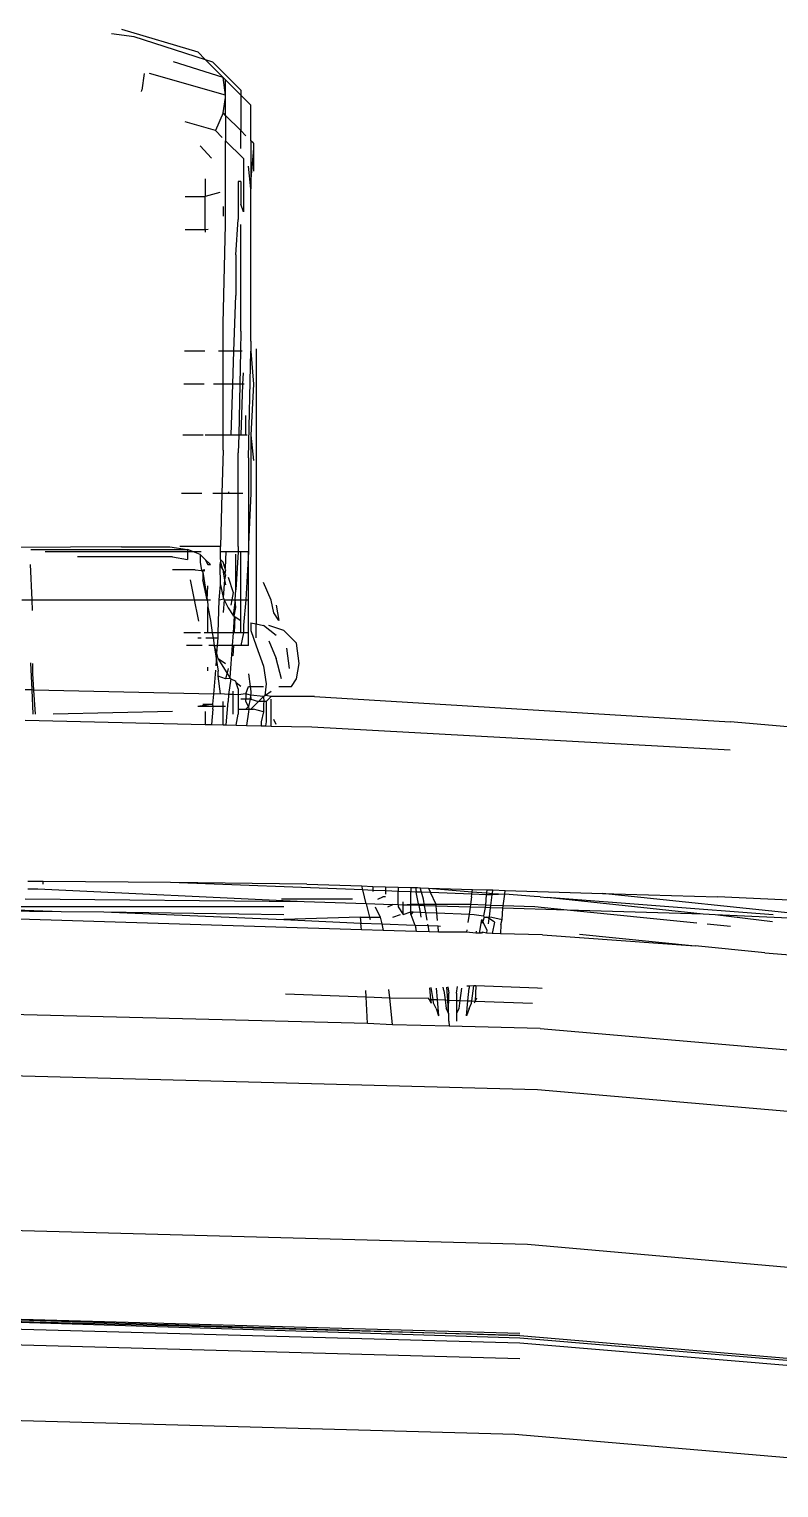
# Model space of a CAD drawing. Header units: millimetres. Extents: x -41292 to 298682, y -22072 to 33155.
# Drawn here: x 27753.6 to 27783.1, y 10990.7 to 11048.2 of the extents above; entities that cross this region are included whole.
import ezdxf

# ---------------------------------------------------------------- set-up
doc = ezdxf.new("R2010")
doc.units = ezdxf.units.MM

# ---------------------------------------------------------------- blocks, each defined once
blk = doc.blocks.new('AHSISHEUD')
for p, q in [((28385.07, 28695.95), (28384.173, 28696.064)), ((28384.57, 28696.25), (28387.57, 28695.35)), ((28387.875, 28695.045), (28385.07, 28695.95)), ((28388.57, 28694.35), (28386.609, 28694.963)), ((28387.57, 28695.35), (28387.875, 28695.045)), ((28388.17, 28694.95), (28387.875, 28695.045)), ((28387.875, 28695.045), (28388.57, 28694.35)), ((28388.17, 28694.95), (28389.27, 28693.85)), ((28385.464, 28694.502), (28385.37, 28693.85)), ((28388.67, 28693.65), (28385.662, 28694.496)), ((28388.67, 28693.65), (28388.57, 28694.35)), ((28388.57, 28694.35), (28388.67, 28694.25)), ((28388.67, 28693.65), (28388.67, 28694.25)), ((28388.67, 28694.25), (28389.27, 28693.65)), ((28385.354, 28693.792), (28385.37, 28693.85)), ((28389.27, 28693.85), (28389.27, 28693.65)), ((28388.57, 28692.95), (28388.67, 28693.55)), ((28388.67, 28693.55), (28388.67, 28693.65)), ((28388.67, 28692.85), (28388.67, 28693.55)), ((28389.27, 28693.65), (28389.67, 28693.25)), ((28389.27, 28693.65), (28389.27, 28692.25)), ((28389.67, 28691.85), (28389.67, 28693.25)), ((28388.27, 28692.25), (28387.07, 28692.598)), ((28388.57, 28692.95), (28388.27, 28692.25)), ((28388.67, 28692.85), (28388.57, 28692.95)), ((28389.27, 28692.25), (28388.67, 28692.85)), ((28388.67, 28692.85), (28388.67, 28691.85)), ((28388.27, 28692.25), (28388.537, 28691.983)), ((28389.47, 28692.05), (28389.27, 28692.25)), ((28389.27, 28691.55), (28389.27, 28692.25)), ((28387.67, 28691.65), (28388.108, 28691.168)), ((28388.67, 28691.85), (28389.37, 28691.15)), ((28388.67, 28688.55), (28388.67, 28691.85)), ((28389.77, 28691.75), (28389.67, 28691.85)), ((28389.67, 28691.85), (28389.67, 28690.35)), ((28389.77, 28691.55), (28389.67, 28690.35)), ((28389.77, 28691.75), (28389.77, 28691.55)), ((28389.77, 28691.55), (28389.77, 28690.65)), ((28389.37, 28691.15), (28389.37, 28689.05)), ((28389.67, 28689.95), (28389.57, 28690.85)), ((28387.87, 28690.35), (28387.87, 28689.65)), ((28389.27, 28690.25), (28389.17, 28690.25)), ((28389.17, 28690.25), (28389.17, 28688.75)), ((28389.27, 28690.25), (28389.27, 28689.35)), ((28389.67, 28690.35), (28389.67, 28689.95)), ((28387.07, 28689.65), (28387.87, 28689.65)), ((28388.437, 28689.812), (28387.87, 28689.65)), ((28387.87, 28688.35), (28387.87, 28689.65)), ((28389.67, 28683.95), (28389.67, 28689.95)), ((28388.57, 28689.262), (28388.57, 28688.875)), ((28389.37, 28689.05), (28389.27, 28689.35)), ((28388.57, 28684.65), (28388.67, 28688.55)), ((28389.07, 28687.35), (28389.17, 28688.75)), ((28389.27, 28684.35), (28389.27, 28688.55)), ((28387.07, 28688.35), (28387.87, 28688.35)), ((28387.87, 28688.35), (28387.979, 28688.365)), ((28387.87, 28688.35), (28387.87, 28688.25)), ((28389.07, 28687.35), (28389.07, 28685.75)), ((28388.996, 28683.55), (28389.07, 28685.75)), ((28388.57, 28683.55), (28388.57, 28684.65)), ((28389.27, 28684.35), (28389.254, 28683.55)), ((28389.67, 28683.95), (28389.67, 28683.55)), ((28387.847, 28683.55), (28387.047, 28683.55)), ((28388.57, 28683.55), (28388.394, 28683.55)), ((28388.996, 28683.55), (28388.57, 28683.55)), ((28388.57, 28682.25), (28388.57, 28683.55)), ((28388.952, 28682.25), (28388.996, 28683.55)), ((28389.254, 28683.55), (28388.996, 28683.55)), ((28389.254, 28683.55), (28389.227, 28682.25)), ((28389.318, 28683.55), (28389.254, 28683.55)), ((28389.57, 28679.35), (28389.67, 28683.55)), ((28389.67, 28683.55), (28389.77, 28682.25)), ((28389.87, 28683.65), (28389.87, 28672.803)), ((28387.821, 28682.25), (28387.021, 28682.25)), ((28388.57, 28682.25), (28388.186, 28682.25)), ((28388.952, 28682.25), (28388.57, 28682.25)), ((28388.57, 28680.25), (28388.57, 28682.25)), ((28388.884, 28680.25), (28388.952, 28682.25)), ((28389.227, 28682.25), (28388.952, 28682.25)), ((28389.227, 28682.25), (28389.185, 28680.25)), ((28389.354, 28682.25), (28389.227, 28682.25)), ((28389.287, 28680.25), (28389.354, 28682.25)), ((28389.354, 28682.25), (28389.369, 28682.707)), ((28389.396, 28682.25), (28389.354, 28682.25)), ((28389.77, 28682.25), (28389.67, 28680.25)), ((28389.47, 28680.25), (28389.47, 28681.016)), ((28387.782, 28680.25), (28386.982, 28680.25)), ((28388.57, 28680.25), (28387.866, 28680.25)), ((28388.57, 28679.65), (28388.57, 28680.25)), ((28388.884, 28680.25), (28388.57, 28680.25)), ((28389.185, 28680.25), (28388.884, 28680.25)), ((28389.185, 28680.25), (28389.17, 28679.55)), ((28389.287, 28680.25), (28389.185, 28680.25)), ((28389.47, 28680.25), (28389.287, 28680.25)), ((28389.516, 28680.25), (28389.47, 28680.25)), ((28389.67, 28680.25), (28389.77, 28679.25)), ((28389.67, 28680.25), (28389.67, 28677.95)), ((28388.57, 28679.65), (28388.526, 28677.95)), ((28389.17, 28677.95), (28389.17, 28679.55)), ((28389.57, 28679.35), (28389.57, 28675.95)), ((28387.726, 28677.95), (28386.926, 28677.95)), ((28388.526, 28677.95), (28388.168, 28677.95)), ((28388.526, 28677.95), (28388.47, 28675.85)), ((28388.784, 28677.95), (28388.526, 28677.95)), ((28388.787, 28678.011), (28388.784, 28677.95)), ((28389.17, 28677.95), (28388.784, 28677.95)), ((28389.17, 28675.85), (28389.17, 28677.95)), ((28389.348, 28677.95), (28389.17, 28677.95)), ((28389.67, 28677.95), (28389.57, 28675.95)), ((28384.57, 28675.843), (28380.544, 28675.814)), ((28384.57, 28675.843), (28386.47, 28675.843)), ((28386.47, 28675.843), (28387.17, 28675.743)), ((28388.47, 28675.85), (28386.87, 28675.85)), ((28388.465, 28675.65), (28388.47, 28675.85)), ((28389.17, 28675.85), (28389.159, 28675.65)), ((28389.57, 28675.95), (28389.57, 28675.65)), ((28380.985, 28675.743), (28387.17, 28675.743)), ((28387.17, 28675.65), (28381.555, 28675.65)), ((28386.57, 28675.443), (28382.827, 28675.443)), ((28386.57, 28675.443), (28387.17, 28675.343)), ((28387.403, 28675.65), (28387.17, 28675.743)), ((28387.17, 28675.743), (28387.17, 28675.65)), ((28387.17, 28675.65), (28387.17, 28675.343)), ((28387.403, 28675.65), (28387.17, 28675.65)), ((28387.67, 28675.543), (28387.403, 28675.65)), ((28387.709, 28675.65), (28387.403, 28675.65)), ((28387.67, 28675.543), (28387.87, 28675.343)), ((28387.67, 28675.543), (28387.67, 28675.243)), ((28388.07, 28675.143), (28387.87, 28675.343)), ((28387.87, 28675.343), (28387.97, 28675.143)), ((28388.683, 28675.65), (28388.465, 28675.65)), ((28388.47, 28675.343), (28388.465, 28675.65)), ((28388.47, 28675.343), (28388.47, 28675.243)), ((28388.57, 28675.243), (28388.47, 28675.343)), ((28388.67, 28675.35), (28388.653, 28674.993)), ((28388.683, 28675.65), (28388.67, 28675.35)), ((28389.159, 28675.65), (28388.683, 28675.65)), ((28389.159, 28675.65), (28389.07, 28674.15)), ((28389.07, 28674.15), (28389.07, 28675.55)), ((28389.27, 28675.65), (28389.159, 28675.65)), ((28389.27, 28673.75), (28389.27, 28675.65)), ((28389.57, 28675.65), (28389.27, 28675.65)), ((28389.57, 28675.65), (28389.47, 28673.75)), ((28389.57, 28673.75), (28389.57, 28675.65)), ((28381.035, 28673.75), (28380.975, 28675.143)), ((28387.47, 28674.943), (28386.57, 28674.943)), ((28387.47, 28674.943), (28387.718, 28674.912)), ((28387.67, 28675.243), (28387.718, 28674.912)), ((28387.847, 28674.943), (28387.718, 28674.912)), ((28387.718, 28674.912), (28387.856, 28674.894)), ((28387.718, 28674.912), (28387.77, 28674.843)), ((28387.77, 28674.843), (28387.77, 28674.543)), ((28387.77, 28674.843), (28387.943, 28673.75)), ((28387.97, 28675.143), (28388.07, 28675.143)), ((28388.45, 28675.123), (28388.47, 28675.243)), ((28388.53, 28675.003), (28388.45, 28675.123)), ((28388.47, 28674.343), (28388.45, 28675.123)), ((28388.47, 28675.243), (28388.53, 28675.003)), ((28388.57, 28674.943), (28388.53, 28675.003)), ((28388.653, 28674.993), (28388.57, 28675.243)), ((28388.644, 28674.795), (28388.57, 28674.943)), ((28388.57, 28674.943), (28388.57, 28674.843)), ((28388.57, 28674.843), (28388.632, 28674.536)), ((28388.67, 28674.743), (28388.632, 28674.536)), ((28388.67, 28674.943), (28388.644, 28674.795)), ((28388.67, 28674.743), (28388.644, 28674.795)), ((28388.67, 28674.943), (28388.653, 28674.993)), ((28387.27, 28674.543), (28387.429, 28673.75)), ((28387.943, 28673.75), (28387.77, 28674.543)), ((28387.943, 28673.75), (28387.97, 28674.307)), ((28388.412, 28673.75), (28388.47, 28674.343)), ((28388.47, 28674.343), (28388.57, 28673.843)), ((28388.632, 28674.536), (28388.57, 28673.843)), ((28388.632, 28674.536), (28388.67, 28674.343)), ((28388.77, 28674.643), (28388.97, 28674.043)), ((28389.047, 28673.75), (28389.07, 28674.15)), ((28390.47, 28673.743), (28390.17, 28674.443)), ((28380.638, 28673.75), (28381.035, 28673.75)), ((28381.054, 28673.33), (28381.035, 28673.75)), ((28381.035, 28673.75), (28387.429, 28673.75)), ((28387.429, 28673.75), (28387.57, 28673.043)), ((28387.429, 28673.75), (28387.943, 28673.75)), ((28387.943, 28673.75), (28387.97, 28673.576)), ((28387.943, 28673.75), (28388.079, 28673.75)), ((28387.97, 28673.576), (28387.97, 28673.476)), ((28388.376, 28672.45), (28388.412, 28673.75)), ((28388.412, 28673.75), (28388.596, 28673.791)), ((28388.57, 28673.843), (28388.596, 28673.791)), ((28388.617, 28673.75), (28388.57, 28673.25)), ((28388.596, 28673.791), (28388.617, 28673.75)), ((28388.617, 28673.75), (28388.77, 28673.443)), ((28388.617, 28673.75), (28388.912, 28673.75)), ((28388.912, 28673.75), (28388.87, 28673.543)), ((28388.97, 28674.043), (28388.912, 28673.75)), ((28388.912, 28673.75), (28389.047, 28673.75)), ((28389.047, 28673.75), (28388.97, 28673.143)), ((28389.07, 28673.45), (28389.047, 28673.75)), ((28389.047, 28673.75), (28389.27, 28673.75)), ((28389.27, 28672.943), (28389.27, 28673.75)), ((28389.27, 28673.75), (28389.47, 28673.75)), ((28389.47, 28673.75), (28389.37, 28672.75)), ((28389.47, 28673.75), (28389.57, 28673.75)), ((28389.57, 28672.45), (28389.57, 28673.75)), ((28390.57, 28673.243), (28390.47, 28673.743)), ((28390.67, 28673.543), (28390.77, 28672.943)), ((28387.57, 28673.043), (28387.605, 28672.914)), ((28387.97, 28673.476), (28388.07, 28672.943)), ((28387.97, 28672.45), (28387.97, 28673.476)), ((28388.77, 28673.443), (28388.97, 28673.143)), ((28388.97, 28673.143), (28389.009, 28673.116)), ((28389.009, 28673.116), (28388.97, 28672.45)), ((28389.009, 28673.116), (28389.07, 28673.45)), ((28389.009, 28673.116), (28389.051, 28673.089)), ((28389.018, 28672.45), (28389.051, 28673.089)), ((28389.051, 28673.089), (28389.27, 28672.943)), ((28390.77, 28672.943), (28390.57, 28673.243)), ((28387.674, 28672.45), (28387.029, 28672.45)), ((28387.97, 28672.45), (28387.822, 28672.45)), ((28388.144, 28672.45), (28387.97, 28672.45)), ((28388.07, 28672.943), (28388.144, 28672.45)), ((28388.144, 28672.45), (28388.174, 28672.25)), ((28388.331, 28672.45), (28388.144, 28672.45)), ((28388.37, 28672.25), (28388.376, 28672.45)), ((28388.97, 28672.45), (28388.376, 28672.45)), ((28388.97, 28672.45), (28388.933, 28671.95)), ((28389.018, 28672.45), (28388.97, 28672.45)), ((28389.27, 28672.45), (28389.018, 28672.45)), ((28389.27, 28672.45), (28389.27, 28672.943)), ((28389.37, 28672.45), (28389.27, 28671.95)), ((28389.37, 28672.45), (28389.27, 28672.45)), ((28389.37, 28672.75), (28389.37, 28672.45)), ((28389.57, 28672.45), (28389.37, 28672.45)), ((28389.57, 28671.95), (28389.57, 28672.45)), ((28389.67, 28672.843), (28389.67, 28672.543)), ((28389.67, 28672.843), (28389.87, 28672.803)), ((28389.67, 28672.543), (28389.87, 28671.943)), ((28389.87, 28672.803), (28390.17, 28672.743)), ((28389.87, 28672.25), (28389.87, 28672.803)), ((28390.67, 28672.343), (28390.17, 28672.743)), ((28390.97, 28672.543), (28390.37, 28672.743)), ((28391.47, 28672.043), (28390.97, 28672.543)), ((28387.749, 28671.95), (28387.129, 28671.95)), ((28387.57, 28672.25), (28387.704, 28672.25)), ((28387.895, 28672.25), (28388.174, 28672.25)), ((28388.219, 28671.95), (28388.004, 28671.95)), ((28388.174, 28672.25), (28388.219, 28671.95)), ((28388.174, 28672.25), (28388.37, 28672.25)), ((28388.219, 28671.95), (28388.307, 28671.364)), ((28388.328, 28671.655), (28388.219, 28671.95)), ((28388.219, 28671.95), (28388.349, 28671.95)), ((28388.328, 28671.655), (28388.349, 28671.95)), ((28388.349, 28671.95), (28388.37, 28672.25)), ((28388.933, 28671.95), (28388.349, 28671.95)), ((28388.933, 28671.95), (28388.84, 28670.691)), ((28388.992, 28671.96), (28388.933, 28671.95)), ((28388.97, 28671.55), (28388.992, 28671.96)), ((28389.27, 28671.95), (28388.992, 28671.96)), ((28389.57, 28671.95), (28389.27, 28671.95)), ((28389.87, 28671.943), (28390.17, 28671.143)), ((28390.37, 28672.143), (28390.67, 28671.443)), ((28391.07, 28671.843), (28391.17, 28671.043)), ((28391.57, 28671.243), (28391.47, 28672.043)), ((28380.978, 28671.269), (28381.027, 28670.2)), ((28381.07, 28670.85), (28381.07, 28671.247)), ((28388.292, 28671.157), (28388.307, 28671.364)), ((28388.307, 28671.364), (28388.328, 28671.655)), ((28388.307, 28671.364), (28388.37, 28670.943)), ((28388.37, 28671.443), (28388.328, 28671.655)), ((28388.37, 28671.443), (28388.67, 28671.243)), ((28388.727, 28670.871), (28388.37, 28671.443)), ((28390.87, 28670.643), (28390.67, 28671.443)), ((28391.47, 28670.643), (28391.57, 28671.243)), ((28381.111, 28670.198), (28381.07, 28670.85)), ((28387.97, 28670.95), (28387.97, 28671.103)), ((28388.212, 28670.034), (28388.279, 28670.979)), ((28388.37, 28670.743), (28388.37, 28670.943)), ((28388.67, 28670.643), (28388.37, 28670.743)), ((28388.47, 28670.043), (28388.37, 28670.743)), ((28388.727, 28670.871), (28388.67, 28670.643)), ((28388.77, 28671.043), (28388.727, 28670.871)), ((28388.84, 28670.691), (28388.727, 28670.871)), ((28388.87, 28670.643), (28388.84, 28670.691)), ((28389.57, 28670.843), (28389.642, 28670.343)), ((28390.17, 28671.143), (28390.27, 28670.443)), ((28381.027, 28670.2), (28380.77, 28670.206)), ((28381.027, 28670.2), (28381.07, 28669.25)), ((28381.111, 28670.198), (28381.027, 28670.2)), ((28381.17, 28669.25), (28381.111, 28670.198)), ((28388.212, 28670.034), (28381.111, 28670.198)), ((28388.837, 28670.649), (28388.67, 28670.643)), ((28388.87, 28670.643), (28388.79, 28670.021)), ((28388.87, 28670.643), (28388.837, 28670.649)), ((28388.87, 28670.643), (28389.07, 28670.543)), ((28388.97, 28670.017), (28388.97, 28670.15)), ((28389.092, 28670.476), (28389.07, 28670.543)), ((28389.17, 28670.243), (28389.092, 28670.476)), ((28389.27, 28670.343), (28389.092, 28670.476)), ((28389.17, 28670.243), (28389.17, 28670.012)), ((28389.47, 28670.043), (28389.57, 28670.343)), ((28389.57, 28670.343), (28389.642, 28670.343)), ((28389.642, 28670.343), (28390.17, 28670.343)), ((28389.642, 28670.343), (28389.67, 28670.143)), ((28389.67, 28670.143), (28389.67, 28670.043)), ((28390.27, 28670.443), (28390.211, 28669.97)), ((28390.47, 28670.143), (28390.237, 28669.987)), ((28390.77, 28670.343), (28391.27, 28670.343)), ((28391.27, 28670.343), (28391.47, 28670.643)), ((28388.17, 28669.643), (28387.57, 28669.543)), ((28388.177, 28669.543), (28387.57, 28669.543)), ((28387.77, 28669.643), (28388.17, 28669.643)), ((28388.17, 28669.643), (28388.212, 28670.034)), ((28388.177, 28669.543), (28388.17, 28669.643)), ((28388.17, 28669.45), (28388.177, 28669.543)), ((28388.57, 28669.543), (28388.177, 28669.543)), ((28388.47, 28670.043), (28388.212, 28670.034)), ((28388.79, 28670.021), (28388.47, 28670.043)), ((28388.57, 28669.543), (28388.57, 28669.75)), ((28388.67, 28669.543), (28388.57, 28669.543)), ((28388.57, 28668.824), (28388.57, 28669.543)), ((28388.686, 28668.821), (28388.77, 28669.75)), ((28388.79, 28670.021), (28388.77, 28669.75)), ((28388.97, 28670.017), (28388.79, 28670.021)), ((28388.97, 28669.25), (28388.97, 28670.017)), ((28389.17, 28670.012), (28388.97, 28670.017)), ((28389.47, 28670.043), (28389.17, 28670.012)), ((28389.17, 28670.012), (28389.17, 28669.443)), ((28389.47, 28669.843), (28389.27, 28669.843)), ((28389.653, 28670.001), (28389.47, 28670.043)), ((28389.47, 28670.043), (28389.47, 28669.843)), ((28389.47, 28669.743), (28389.47, 28669.843)), ((28389.633, 28669.843), (28389.47, 28669.843)), ((28389.57, 28669.543), (28389.47, 28669.743)), ((28389.47, 28669.443), (28389.57, 28669.543)), ((28389.633, 28669.843), (28389.57, 28669.543)), ((28389.57, 28669.543), (28389.583, 28669.443)), ((28389.653, 28670.001), (28389.633, 28669.843)), ((28389.67, 28669.843), (28389.633, 28669.843)), ((28389.67, 28670.043), (28389.653, 28670.001)), ((28389.653, 28670.001), (28389.67, 28669.843)), ((28390.17, 28669.943), (28389.653, 28670.001)), ((28389.67, 28669.843), (28389.97, 28669.743)), ((28389.97, 28669.743), (28389.67, 28669.443)), ((28390.17, 28669.943), (28389.97, 28669.743)), ((28390.183, 28669.743), (28389.97, 28669.743)), ((28390.211, 28669.97), (28390.17, 28669.943)), ((28390.17, 28669.943), (28390.183, 28669.743)), ((28390.183, 28669.743), (28390.17, 28669.643)), ((28390.17, 28669.643), (28390.17, 28669.343)), ((28390.27, 28669.743), (28390.183, 28669.743)), ((28390.237, 28669.987), (28390.211, 28669.97)), ((28390.47, 28669.943), (28390.237, 28669.987)), ((28390.27, 28669.743), (28390.47, 28669.943)), ((28390.27, 28669.743), (28390.27, 28668.943)), ((28392.17, 28669.943), (28390.47, 28669.943)), ((28390.47, 28668.78), (28390.47, 28669.843)), ((28392.17, 28669.943), (28408.57, 28668.943)), ((28380.77, 28669.005), (28387.87, 28668.84)), ((28386.57, 28669.35), (28381.87, 28669.25)), ((28387.87, 28669.35), (28387.87, 28668.84)), ((28388.17, 28669.45), (28388.119, 28668.834)), ((28389.083, 28668.812), (28389.17, 28669.25)), ((28389.17, 28669.443), (28389.17, 28669.25)), ((28389.17, 28669.443), (28389.47, 28669.443)), ((28389.47, 28669.443), (28389.583, 28669.443)), ((28389.57, 28669.343), (28389.493, 28668.803)), ((28389.583, 28669.443), (28389.57, 28669.343)), ((28389.583, 28669.443), (28389.67, 28669.443)), ((28389.67, 28669.443), (28389.77, 28669.443)), ((28390.17, 28669.343), (28389.77, 28669.443)), ((28390.17, 28669.343), (28390.07, 28668.943)), ((28390.07, 28668.943), (28390.07, 28668.789)), ((28390.27, 28668.943), (28390.244, 28668.785)), ((28390.67, 28668.843), (28390.57, 28669.043)), ((28423.37, 28667.643), (28408.57, 28668.943)), ((28387.87, 28668.84), (28388.119, 28668.834)), ((28388.119, 28668.834), (28388.57, 28668.824)), ((28388.57, 28668.824), (28388.686, 28668.821)), ((28388.686, 28668.821), (28389.083, 28668.812)), ((28389.083, 28668.812), (28389.493, 28668.803)), ((28389.493, 28668.803), (28390.07, 28668.789)), ((28390.07, 28668.789), (28390.244, 28668.785)), ((28390.244, 28668.785), (28390.47, 28668.78)), ((28390.47, 28668.78), (28392.07, 28668.743)), ((28392.07, 28668.743), (28408.57, 28667.843)), ((28381.47, 28662.65), (28380.87, 28662.65)), ((28381.47, 28662.55), (28381.47, 28662.65)), ((28386.501, 28662.606), (28381.47, 28662.65)), ((28391.87, 28662.543), (28386.501, 28662.606)), ((28394.079, 28662.317), (28386.501, 28662.606)), ((28381.27, 28662.35), (28380.87, 28662.342)), ((28391.77, 28661.843), (28381.27, 28662.35)), ((28391.87, 28662.543), (28394.039, 28662.476)), ((28394.079, 28662.317), (28394.039, 28662.476)), ((28394.039, 28662.476), (28394.47, 28662.45)), ((28394.47, 28662.302), (28394.079, 28662.317)), ((28394.216, 28661.767), (28394.079, 28662.317)), ((28394.47, 28662.45), (28394.97, 28662.447)), ((28394.47, 28662.45), (28394.47, 28662.302)), ((28394.47, 28662.302), (28394.47, 28662.25)), ((28394.97, 28662.282), (28394.47, 28662.302)), ((28394.67, 28661.95), (28394.87, 28662.05)), ((28394.97, 28662.05), (28394.87, 28662.05)), ((28394.97, 28662.447), (28395.47, 28662.431)), ((28394.97, 28662.447), (28394.97, 28662.282)), ((28394.97, 28662.282), (28394.97, 28662.15)), ((28395.47, 28662.263), (28394.97, 28662.282)), ((28395.47, 28662.431), (28395.47, 28662.263)), ((28395.47, 28662.431), (28395.97, 28662.416)), ((28395.97, 28662.244), (28395.47, 28662.263)), ((28395.47, 28661.728), (28395.47, 28662.263)), ((28395.97, 28662.416), (28396.155, 28662.41)), ((28395.97, 28662.416), (28395.97, 28662.244)), ((28396.191, 28662.236), (28395.97, 28662.244)), ((28395.97, 28661.75), (28395.97, 28662.244)), ((28396.155, 28662.41), (28396.17, 28662.35)), ((28396.155, 28662.41), (28396.239, 28662.408)), ((28396.17, 28662.35), (28396.191, 28662.236)), ((28396.394, 28662.228), (28396.191, 28662.236)), ((28396.288, 28661.703), (28396.191, 28662.236)), ((28396.239, 28662.408), (28396.346, 28662.404)), ((28396.394, 28662.228), (28396.346, 28662.404)), ((28396.346, 28662.404), (28396.673, 28662.394)), ((28396.47, 28661.95), (28396.394, 28662.228)), ((28396.756, 28662.214), (28396.394, 28662.228)), ((28396.673, 28662.394), (28396.756, 28662.214)), ((28396.673, 28662.394), (28398.392, 28662.244)), ((28396.673, 28662.394), (28398.403, 28662.341)), ((28398.382, 28662.152), (28396.756, 28662.214)), ((28396.97, 28661.75), (28396.756, 28662.214)), ((28398.37, 28662.05), (28398.326, 28661.738)), ((28398.37, 28662.05), (28398.382, 28662.152)), ((28398.382, 28662.152), (28398.392, 28662.244)), ((28398.95, 28662.131), (28398.382, 28662.152)), ((28398.392, 28662.244), (28398.403, 28662.341)), ((28398.392, 28662.244), (28398.957, 28662.201)), ((28398.403, 28662.341), (28398.968, 28662.324)), ((28398.95, 28662.131), (28398.913, 28661.717)), ((28398.957, 28662.201), (28398.95, 28662.131)), ((28399.188, 28662.122), (28398.95, 28662.131)), ((28398.968, 28662.324), (28398.957, 28662.201)), ((28398.957, 28662.201), (28399.196, 28662.183)), ((28398.968, 28662.324), (28399.214, 28662.316)), ((28399.135, 28661.71), (28399.188, 28662.122)), ((28399.188, 28662.122), (28399.196, 28662.183)), ((28399.679, 28662.147), (28399.188, 28662.122)), ((28399.196, 28662.183), (28399.214, 28662.316)), ((28399.196, 28662.183), (28399.679, 28662.147)), ((28399.214, 28662.316), (28399.699, 28662.301)), ((28399.619, 28661.693), (28399.679, 28662.147)), ((28399.679, 28662.147), (28399.699, 28662.301)), ((28400.836, 28662.059), (28399.679, 28662.147)), ((28399.699, 28662.301), (28403.532, 28662.183)), ((28401.07, 28662.05), (28400.836, 28662.059)), ((28401.07, 28662.05), (28401.349, 28662.02)), ((28411.59, 28661.343), (28403.532, 28662.183)), ((28403.532, 28662.183), (28408.07, 28662.043)), ((28414.793, 28661.725), (28408.07, 28662.043)), ((28374.87, 28661.55), (28382.183, 28661.468)), ((28377.47, 28661.65), (28382.183, 28661.468)), ((28390.97, 28661.65), (28377.47, 28661.65)), ((28391.77, 28661.843), (28380.77, 28661.95)), ((28382.183, 28661.468), (28383.87, 28661.45)), ((28393.67, 28661.95), (28390.87, 28661.95)), ((28394.216, 28661.767), (28391.77, 28661.843)), ((28394.216, 28661.767), (28394.345, 28661.25)), ((28395.242, 28661.735), (28394.216, 28661.767)), ((28394.57, 28661.65), (28394.77, 28661.25)), ((28395.07, 28661.65), (28395.242, 28661.735)), ((28395.242, 28661.735), (28395.27, 28661.75)), ((28395.47, 28661.728), (28395.27, 28661.75)), ((28395.47, 28661.728), (28395.47, 28661.65)), ((28395.67, 28661.722), (28395.47, 28661.728)), ((28395.47, 28661.65), (28395.67, 28661.35)), ((28395.67, 28661.722), (28395.67, 28661.85)), ((28395.97, 28661.75), (28395.67, 28661.722)), ((28395.97, 28661.713), (28395.67, 28661.722)), ((28395.67, 28661.35), (28395.67, 28661.722)), ((28395.97, 28661.713), (28395.97, 28661.75)), ((28396.97, 28661.75), (28395.97, 28661.75)), ((28395.97, 28661.45), (28395.97, 28661.713)), ((28396.288, 28661.703), (28395.97, 28661.713)), ((28396.288, 28661.703), (28396.336, 28661.439)), ((28396.516, 28661.696), (28396.288, 28661.703)), ((28396.516, 28661.696), (28396.47, 28661.95)), ((28396.565, 28661.429), (28396.516, 28661.696)), ((28396.976, 28661.682), (28396.516, 28661.696)), ((28396.976, 28661.682), (28396.97, 28661.75)), ((28398.326, 28661.738), (28396.97, 28661.75)), ((28397.001, 28661.411), (28396.976, 28661.682)), ((28398.312, 28661.641), (28396.976, 28661.682)), ((28398.312, 28661.641), (28398.271, 28661.358)), ((28398.326, 28661.738), (28398.312, 28661.641)), ((28398.904, 28661.622), (28398.312, 28661.641)), ((28398.913, 28661.717), (28398.326, 28661.738)), ((28398.904, 28661.622), (28398.839, 28661.297)), ((28398.913, 28661.717), (28398.904, 28661.622)), ((28399.122, 28661.616), (28398.904, 28661.622)), ((28399.135, 28661.71), (28398.913, 28661.717)), ((28399.076, 28661.263), (28399.122, 28661.616)), ((28399.122, 28661.616), (28399.135, 28661.71)), ((28399.607, 28661.601), (28399.122, 28661.616)), ((28399.619, 28661.693), (28399.135, 28661.71)), ((28399.57, 28661.15), (28399.607, 28661.601)), ((28399.607, 28661.601), (28399.619, 28661.693)), ((28402.136, 28661.523), (28399.607, 28661.601)), ((28400.87, 28661.65), (28399.619, 28661.693)), ((28402.136, 28661.523), (28400.87, 28661.65)), ((28407.502, 28661.357), (28401.349, 28662.02)), ((28410.265, 28661.343), (28401.349, 28662.02)), ((28407.254, 28661.009), (28402.136, 28661.523)), ((28407.502, 28661.357), (28402.136, 28661.523)), ((28394.027, 28660.74), (28374.87, 28661.35)), ((28383.87, 28661.45), (28390.97, 28661.35)), ((28383.87, 28661.45), (28390.97, 28661.15)), ((28393.97, 28661.25), (28390.97, 28661.15)), ((28390.97, 28661.15), (28393.996, 28661.014)), ((28393.97, 28661.25), (28394.345, 28661.25)), ((28393.97, 28661.25), (28393.996, 28661.014)), ((28393.996, 28661.014), (28394.83, 28660.982)), ((28394.027, 28660.74), (28393.996, 28661.014)), ((28394.345, 28661.25), (28394.77, 28661.25)), ((28394.345, 28661.25), (28394.37, 28661.15)), ((28394.77, 28661.25), (28394.83, 28660.982)), ((28394.83, 28660.982), (28394.889, 28660.717)), ((28394.83, 28660.982), (28396.137, 28660.932)), ((28395.27, 28661.25), (28395.57, 28661.35)), ((28395.67, 28661.35), (28395.97, 28661.45)), ((28395.97, 28661.35), (28395.97, 28661.45)), ((28396.07, 28661.45), (28395.97, 28661.35)), ((28395.97, 28661.45), (28396.07, 28661.45)), ((28395.97, 28661.35), (28396.137, 28660.932)), ((28396.07, 28661.45), (28396.336, 28661.439)), ((28396.137, 28660.932), (28396.17, 28660.85)), ((28396.137, 28660.932), (28396.659, 28660.912)), ((28396.336, 28661.439), (28396.37, 28661.25)), ((28396.336, 28661.439), (28396.565, 28661.429)), ((28396.619, 28661.133), (28396.565, 28661.429)), ((28396.565, 28661.429), (28397.001, 28661.411)), ((28396.659, 28660.912), (28396.649, 28660.966)), ((28396.67, 28660.85), (28396.659, 28660.912)), ((28396.659, 28660.912), (28397.047, 28660.908)), ((28397.029, 28661.108), (28397.001, 28661.411)), ((28397.001, 28661.411), (28398.271, 28661.358)), ((28397.069, 28660.659), (28397.047, 28660.908)), ((28397.047, 28660.908), (28397.149, 28660.893)), ((28398.271, 28661.358), (28398.226, 28661.037)), ((28398.271, 28661.358), (28398.47, 28661.35)), ((28398.47, 28661.35), (28398.839, 28661.297)), ((28398.681, 28660.616), (28398.77, 28661.15)), ((28398.77, 28661.15), (28398.81, 28661.07)), ((28398.802, 28661.003), (28398.81, 28661.07)), ((28398.87, 28661.25), (28398.81, 28661.07)), ((28398.81, 28661.07), (28398.838, 28661)), ((28398.838, 28661), (28398.97, 28660.75)), ((28398.839, 28661.297), (28398.87, 28661.25)), ((28398.87, 28661.25), (28398.97, 28661.25)), ((28398.97, 28661.25), (28399.076, 28661.263)), ((28399.066, 28661.186), (28398.97, 28661.25)), ((28399.041, 28660.988), (28399.066, 28661.186)), ((28399.066, 28661.186), (28399.076, 28661.263)), ((28399.27, 28661.05), (28399.066, 28661.186)), ((28399.076, 28661.263), (28399.17, 28661.25)), ((28399.17, 28661.25), (28399.57, 28661.15)), ((28399.27, 28661.05), (28399.181, 28660.603)), ((28399.524, 28660.96), (28399.509, 28660.594)), ((28399.524, 28660.96), (28399.57, 28661.15)), ((28407.97, 28661.343), (28407.502, 28661.357)), ((28408.581, 28660.876), (28407.654, 28660.969)), ((28410.235, 28661.063), (28407.97, 28661.343)), ((28414.256, 28661.043), (28407.97, 28661.343)), ((28394.889, 28660.717), (28394.027, 28660.74)), ((28396.197, 28660.682), (28394.889, 28660.717)), ((28396.197, 28660.682), (28396.17, 28660.85)), ((28396.693, 28660.669), (28396.197, 28660.682)), ((28396.693, 28660.669), (28396.67, 28660.85)), ((28397.069, 28660.659), (28396.693, 28660.669)), ((28398.17, 28660.65), (28397.069, 28660.659)), ((28398.183, 28660.741), (28398.17, 28660.65)), ((28398.542, 28660.62), (28398.17, 28660.65)), ((28398.55, 28660.687), (28398.542, 28660.62)), ((28398.681, 28660.616), (28398.542, 28660.62)), ((28398.753, 28660.614), (28398.681, 28660.616)), ((28398.753, 28660.614), (28398.759, 28660.656)), ((28398.792, 28660.651), (28398.753, 28660.614)), ((28398.792, 28660.651), (28398.787, 28660.613)), ((28398.954, 28660.609), (28398.792, 28660.651)), ((28398.97, 28660.75), (28398.954, 28660.609)), ((28399.181, 28660.603), (28398.954, 28660.609)), ((28399.509, 28660.594), (28399.181, 28660.603)), ((28401.17, 28660.55), (28399.509, 28660.594)), ((28401.17, 28660.55), (28407.189, 28660.113)), ((28402.627, 28660.573), (28407.189, 28660.113)), ((28409.93, 28659.837), (28407.189, 28660.113)), ((28409.93, 28659.837), (28426.97, 28658.45)), ((28391.032, 28658.226), (28394.212, 28658.103)), ((28394.212, 28658.103), (28394.198, 28658.358)), ((28394.27, 28657.05), (28394.212, 28658.103)), ((28394.212, 28658.103), (28395.142, 28658.067)), ((28395.142, 28658.067), (28395.107, 28658.396)), ((28395.254, 28657.005), (28395.142, 28658.067)), ((28395.142, 28658.067), (28396.67, 28658.05)), ((28396.692, 28658.007), (28396.67, 28658.05)), ((28396.77, 28657.85), (28396.692, 28658.007)), ((28396.692, 28658.007), (28396.756, 28658.005)), ((28396.714, 28658.463), (28396.756, 28658.005)), ((28396.756, 28658.005), (28396.77, 28657.85)), ((28396.756, 28658.005), (28396.849, 28658.001)), ((28396.849, 28658.001), (28396.782, 28658.466)), ((28396.97, 28658.45), (28397.012, 28657.995)), ((28397.27, 28658.35), (28397.25, 28658.486)), ((28397.27, 28658.35), (28397.323, 28657.983)), ((28397.386, 28658.491), (28397.418, 28657.979)), ((28397.43, 28658.493), (28397.47, 28658.25)), ((28397.47, 28657.977), (28397.47, 28658.25)), ((28397.77, 28658.25), (28397.814, 28658.509)), ((28397.77, 28658.25), (28397.77, 28657.966)), ((28397.97, 28658.45), (28397.909, 28657.96)), ((28398.28, 28658.529), (28398.179, 28658.525)), ((28398.225, 28657.948), (28398.27, 28658.45)), ((28398.28, 28658.529), (28398.27, 28658.45)), ((28398.456, 28658.536), (28398.28, 28658.529)), ((28398.382, 28657.942), (28398.456, 28658.536)), ((28398.533, 28658.539), (28398.456, 28658.536)), ((28398.533, 28658.539), (28398.514, 28657.937)), ((28398.57, 28658.05), (28398.514, 28657.937)), ((28400.97, 28658.45), (28398.533, 28658.539)), ((28401.158, 28658.434), (28400.97, 28658.45)), ((28394.27, 28657.05), (28374.87, 28657.55)), ((28396.87, 28657.85), (28396.849, 28658.001)), ((28396.849, 28658.001), (28397.012, 28657.995)), ((28396.97, 28657.65), (28396.87, 28657.85)), ((28396.97, 28657.65), (28397.07, 28657.35)), ((28397.012, 28657.995), (28397.07, 28657.35)), ((28397.012, 28657.995), (28397.323, 28657.983)), ((28397.323, 28657.983), (28397.37, 28657.65)), ((28397.323, 28657.983), (28397.418, 28657.979)), ((28397.449, 28657.493), (28397.37, 28657.65)), ((28397.418, 28657.979), (28397.449, 28657.493)), ((28397.418, 28657.979), (28397.47, 28657.977)), ((28397.449, 28657.493), (28397.47, 28657.977)), ((28397.47, 28657.45), (28397.449, 28657.493)), ((28397.47, 28657.977), (28397.77, 28657.966)), ((28397.47, 28657.15), (28397.47, 28657.45)), ((28397.77, 28657.966), (28397.77, 28657.45)), ((28397.77, 28657.966), (28397.909, 28657.96)), ((28397.87, 28657.65), (28397.77, 28657.45)), ((28397.77, 28657.45), (28397.77, 28657.15)), ((28397.909, 28657.96), (28397.87, 28657.65)), ((28397.909, 28657.96), (28398.225, 28657.948)), ((28398.17, 28657.35), (28398.225, 28657.948)), ((28398.27, 28657.65), (28398.17, 28657.35)), ((28398.225, 28657.948), (28398.382, 28657.942)), ((28398.27, 28657.65), (28398.37, 28657.85)), ((28398.37, 28657.85), (28398.382, 28657.942)), ((28398.382, 28657.942), (28398.514, 28657.937)), ((28398.514, 28657.937), (28398.47, 28657.85)), ((28398.514, 28657.937), (28400.77, 28657.85)), ((28395.254, 28657.005), (28394.27, 28657.05)), ((28397.483, 28656.946), (28395.254, 28657.005)), ((28397.47, 28657.15), (28397.483, 28656.946)), ((28401.07, 28656.85), (28397.483, 28656.946)), ((28401.07, 28656.85), (28426.77, 28654.65)), ((28374.87, 28655.15), (28400.97, 28654.45)), ((28400.97, 28654.45), (28426.57, 28652.25)), ((28374.87, 28649.05), (28400.57, 28648.35)), ((28400.57, 28648.35), (28425.77, 28646.15)), ((28374.87, 28645.55), (28400.27, 28644.85)), ((28374.87, 28645.55), (28400.27, 28644.75)), ((28400.27, 28644.75), (28374.87, 28645.45)), ((28400.27, 28644.65), (28374.87, 28645.45)), ((28400.27, 28644.45), (28374.87, 28645.15)), ((28374.87, 28644.55), (28400.27, 28643.85)), ((28400.27, 28644.75), (28425.27, 28642.65)), ((28425.27, 28642.55), (28400.27, 28644.65)), ((28425.27, 28642.35), (28400.27, 28644.45)), ((28400.07, 28640.85), (28374.87, 28641.55)), ((28424.77, 28638.75), (28400.07, 28640.85))]:
    blk.add_line(p, q)

msp = doc.modelspace()

# ---------------------------------------------------------------- block references
msp.add_blockref('AHSISHEUD', (-627.372, -17648.087))

doc.saveas('drawing.dxf')
